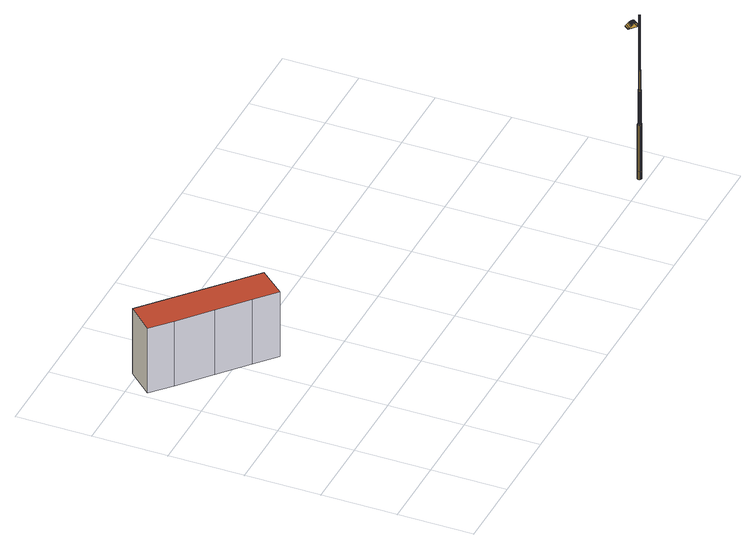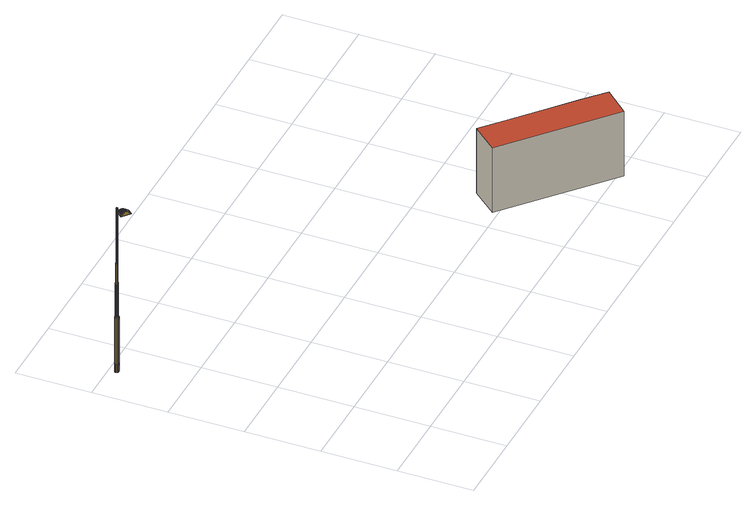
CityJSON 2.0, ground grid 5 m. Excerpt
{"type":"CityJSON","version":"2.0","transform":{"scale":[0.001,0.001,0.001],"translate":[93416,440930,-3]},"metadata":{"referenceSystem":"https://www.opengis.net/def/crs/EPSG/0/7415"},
"CityObjects":{
"building1":{"type":"Building","attributes":{"yearOfConstruction":1914,"hoogste_bouwlaag":2,"statusOmschr":"Pand in gebruik","aantalBouwlagen":4,"laagste_bouwlaag":1,"typeOmschr":"tussenpand","class":"Pand"},"address":[{"CountryName":"Nederland","LocalityName":"Rotterdam","ThoroughfareNumber":"219","ThoroughfareName":"Straatweg","PostalCode":"3054AG"}],"geometry":[{"type":"Solid","lod":"2","boundaries":[[[[0,1,2,3,4,5,6]],[[7,8,9,10,11,12,13]],[[7,13,1,0]],[[13,12,2,1]],[[12,11,3,2]],[[11,10,4,3]],[[5,4,10,9]],[[6,5,9,8]],[[8,7,0,6]]]],"semantics":{"surfaces":[{"type":"GroundSurface"},{"type":"RoofSurface"},{"type":"ClosureSurface"},{"type":"WallSurface"}],"values":[[0,1,2,2,2,2,3,3,3]]}}]},
"cityfurniture1":{"type":"CityFurniture","attributes":{"Lichtpunttype":"Straatverlichting","Brondatum":"12-06-2019","Buurt_nummer":"62","Masttype":"TRAMMAST LPH 10M","Lamptype":"CPO-TW 140W KL.728","Buurtnaam":"Hillegersberg Noord","Nummer":"13","Geplaatst_op":"02-12-2010","Wijknummer":"6","Nivo":"0","Datum_laatste_mutatie":"07-06-2019","Straatnaam":"Straatweg","Thema":"Lichtmasten","Beheerobject":"71935/OVL-013","Armatuurtype":"4767 ARM SGS 453 1X CPO-TW 140W K EB OC FG EVSA VLAK GLAS LS-6","Objecthoogte":"10","Klasse":"Verbindingsweg 2-zijdig","Wijknaam":"Hillegersberg-Schiebroek","class":"Paal","function":"Lichtmast"},"geometry":[{"type":"MultiSurface","lod":"2","boundaries":[[[14,15,16,17]],[[18,19,20,21]],[[22,23,24,25]],[[26,27,15,14]],[[28,29,30,31]],[[31,30,23,22]],[[17,16,19,18]],[[25,24,27,26]],[[32,22,25,33]],[[34,14,17,35]],[[36,37,38,39]],[[40,41,42,43]],[[44,45,46,47]],[[33,25,26,48]],[[49,50,37,36]],[[43,42,51,52]],[[48,26,14,34]],[[53,54,41,40]],[[55,18,21,56]],[[57,28,31,58]],[[59,60,45,44]],[[35,17,18,55]],[[58,31,22,32]],[[47,46,29,28]],[[61,62,60,59]],[[63,64,50,49]],[[52,51,64,63]],[[56,21,54,53]],[[37,65,66,38]],[[21,20,67,54]],[[68,69,70,71]],[[72,73,69,68]],[[42,74,75,51]],[[76,77,73,72]],[[78,79,77,76]],[[80,81,79,78]],[[64,82,83,50]],[[51,75,82,64]],[[50,83,65,37]],[[84,85,62,61]],[[71,70,85,84]],[[41,86,74,42]],[[38,66,81,80]],[[54,67,86,41]],[[87,88,89,90]],[[91,92,93,94]],[[95,96,97,98]],[[99,100,101,102]],[[103,104,105,106]],[[106,105,107,108]],[[94,93,109,110]],[[111,112,92,91]],[[113,114,115,116]],[[98,97,117,118]],[[108,107,88,87]],[[119,120,112,111]],[[121,122,120,119]],[[102,101,122,121]],[[118,117,100,99]],[[123,124,96,95]],[[116,115,124,123]],[[88,125,126,89]],[[104,127,128,105]],[[129,130,131,132]],[[92,133,134,93]],[[135,136,137,138]],[[139,140,127,104]],[[101,141,142,122]],[[138,137,143,144]],[[145,146,147,148]],[[105,128,149,107]],[[107,149,125,88]],[[112,150,133,92]],[[132,131,114,113]],[[148,147,136,135]],[[100,151,141,101]],[[93,134,152,109]],[[153,154,130,129]],[[144,143,154,153]],[[122,142,155,120]],[[110,109,140,139]],[[120,155,150,112]],[[89,126,146,145]],[[156,157,158,159]],[[160,161,162,163]],[[164,165,166,167]],[[168,169,157,156]],[[167,166,161,160]],[[170,171,172,173]],[[159,158,165,164]],[[174,175,176,177]],[[177,176,171,170]],[[163,162,178,179]],[[173,172,169,168]],[[180,156,159,181]],[[106,174,177,103]],[[179,178,182,183]],[[184,160,163,185]],[[183,182,186,187]],[[188,189,190,191]],[[191,190,192,193]],[[194,195,196,197]],[[197,196,198,199]],[[199,198,200,201]],[[201,200,202,203]],[[203,202,204,205]],[[206,164,167,207]],[[193,192,175,174]],[[181,159,164,206]],[[208,173,168,209]],[[210,211,212,213]],[[187,186,211,210]],[[213,212,214,215]],[[215,214,216,217]],[[217,216,195,194]],[[205,204,218,219]],[[220,170,173,208]],[[209,168,156,180]],[[207,167,160,184]],[[219,218,189,188]],[[103,177,170,220]],[[221,203,205,222]],[[223,197,199,224]],[[225,179,183,226]],[[227,210,213,228]],[[181,111,91,180]],[[229,194,197,223]],[[224,199,201,230]],[[108,193,174,106]],[[226,183,187,231]],[[231,187,210,227]],[[232,215,217,233]],[[228,213,215,232]],[[90,188,191,87]],[[230,201,203,221]],[[185,163,179,225]],[[222,205,219,234]],[[180,91,94,209]],[[87,191,193,108]],[[234,219,188,90]],[[233,217,194,229]],[[209,94,110,208]],[[228,116,123,227]],[[224,144,153,223]],[[222,148,135,221]],[[232,113,116,228]],[[185,99,102,184]],[[231,95,98,226]],[[233,132,113,232]],[[206,119,111,181]],[[207,121,119,206]],[[234,145,148,222]],[[184,102,121,207]],[[225,118,99,185]],[[208,110,139,220]],[[227,123,95,231]],[[230,138,144,224]],[[223,153,129,229]],[[226,98,118,225]],[[220,139,104,103]],[[221,135,138,230]],[[90,89,145,234]],[[192,190,189,218,204,202,200,198,196,195,216,214,212,211,186,182,178,162,161,166,165,158,157,169,172,171,176,175]],[[130,235,236,131]],[[137,237,238,143]],[[136,239,237,137]],[[126,240,241,146]],[[115,242,243,124]],[[127,244,245,128]],[[97,246,247,117]],[[109,152,248,140]],[[147,249,239,136]],[[154,250,235,130]],[[140,248,244,127]],[[131,236,251,114]],[[125,252,240,126]],[[117,247,151,100]],[[143,238,250,154]],[[146,241,249,147]],[[96,253,246,97]],[[124,243,253,96]],[[114,251,242,115]],[[238,43,52,250]],[[237,40,43,238]],[[250,52,63,235]],[[128,245,254,149]],[[242,39,255,243]],[[236,49,36,251]],[[239,53,40,237]],[[247,256,257,151]],[[149,254,252,125]],[[141,258,259,142]],[[243,255,260,253]],[[134,261,57,152]],[[151,257,258,141]],[[235,63,49,236]],[[133,262,261,134]],[[150,263,262,133]],[[246,264,256,247]],[[251,36,39,242]],[[253,260,264,246]],[[142,259,265,155]],[[155,265,263,150]],[[249,56,53,239]],[[152,57,58,248]],[[244,32,33,245]],[[39,38,80,255]],[[260,78,76,264]],[[245,33,48,254]],[[261,47,28,57]],[[256,72,68,257]],[[240,35,55,241]],[[265,61,59,263]],[[258,71,84,259]],[[254,48,34,252]],[[264,76,72,256]],[[241,55,56,249]],[[248,58,32,244]],[[262,44,47,261]],[[263,59,44,262]],[[259,84,61,265]],[[252,34,35,240]],[[257,68,71,258]],[[255,80,78,260]],[[266,267,268,269]],[[270,271,272,273]],[[274,275,276]],[[269,268,277,278]],[[279,280,281]],[[282,283,284,285]],[[274,286,287,288]],[[289,290,291,292]],[[273,272,293,294]],[[285,284,271,270]],[[281,295,279]],[[296,297,290,289]],[[294,293,298,299]],[[300,301,302,303]],[[292,291,281,280]],[[304,305,306,307]],[[307,306,308,309]],[[309,308,301,300]],[[276,288,274]],[[303,302,267,266]],[[299,298,297,296]],[[278,277,283,282]],[[310,311,312,313]],[[314,315,311,310]],[[316,317,318]],[[317,319,318]],[[317,320,319]],[[321,322,315,314]],[[323,324,312,311,315,322,325,326,327,328,329,330],[331,332,317,316,333,334]],[[317,332,335,320]],[[320,336,319]],[[320,324,323,336]],[[336,323,330,319]],[[313,312,324,320]],[[337,325,322,321]],[[338,302,301,339]],[[340,267,302,338]],[[341,277,268,342]],[[343,283,277,341]],[[342,268,267,340]],[[344,284,283,343]],[[345,346,347,348]],[[349,350,351,276]],[[352,353,350,349]],[[354,355,356,357]],[[358,359,360,361]],[[355,358,361,356]],[[362,354,357,363]],[[229,129,132,233]],[[364,365,366,367]],[[368,369,370,371]],[[369,364,367,370]],[[372,373,374,375]],[[376,377,378,379]],[[380,372,375,381]],[[382,383,384,385]],[[386,376,379,387]],[[388,362,363,389]],[[390,391,392,393]],[[377,390,393,378]],[[394,395,396,397]],[[383,386,387,384]],[[395,380,381,396]],[[398,399,400,401]],[[373,398,401,374]],[[402,394,397,403]],[[391,404,405,392]],[[399,388,389,400]],[[406,407,408,409]],[[410,406,409,411]],[[412,410,411,413]],[[414,415,416,417]],[[418,419,420,421]],[[419,422,423,420]],[[407,418,421,408]],[[424,425,426,427]],[[428,429,430,431]],[[432,433,434,435]],[[429,436,437,430]],[[438,439,440,441]],[[425,442,443,426]],[[444,445,446,447]],[[448,449,450,451]],[[422,432,435,423]],[[452,428,431,453]],[[449,424,427,450]],[[454,444,447,455]],[[433,448,451,434]],[[445,452,453,446]],[[439,456,457,440]],[[456,454,455,457]],[[458,459,460,461]],[[462,463,464,465]],[[466,467,468,469]],[[467,458,461,468]],[[470,414,417,471]],[[459,462,465,460]],[[463,470,471,464]],[[472,473,474,475]],[[476,477,478,479]],[[480,481,482,483]],[[473,484,485,474]],[[486,487,488,489]],[[477,490,491,478]],[[365,492,493,366]],[[481,466,469,482]],[[494,486,489,495]],[[496,472,475,497]],[[487,480,483,488]],[[492,498,499,493]],[[498,496,497,499]],[[500,476,479,501]],[[484,500,501,485]],[[502,290,297,503]],[[504,291,290,502]],[[505,281,291,504]],[[287,295,281,505]],[[506,507,508,509]],[[331,510,321]],[[511,512,513]],[[318,514,515]],[[516,517,333,316]],[[517,516,507,506]],[[334,333,510]],[[316,318,515]],[[507,516,316,317]],[[313,320,335,331]],[[331,334,510]],[[321,314,310]],[[515,510,333,316]],[[331,310,313]],[[510,337,321]],[[511,513,331,334,506,509,518]],[[331,321,310]],[[519,520,353,352]],[[521,522,523,524]],[[525,305,526,527]],[[524,523,520,519]],[[527,526,522,521]],[[528,306,305,525]],[[339,301,308,529]],[[529,308,306,528]],[[530,531,532,533]],[[534,535,536,537]],[[538,539,540,541]],[[542,543,544,545]],[[546,547,548,549]],[[550,546,549,551]],[[552,553,554,555]],[[556,550,551,557]],[[539,556,557,540]],[[535,558,559,536]],[[543,530,533,544]],[[531,534,537,532]],[[560,542,545,561]],[[547,560,561,548]],[[562,552,555,563]],[[564,565,566,567]],[[568,562,563,569]],[[570,571,572,573]],[[574,575,576,577]],[[578,579,580,581]],[[571,564,567,572]],[[582,583,584,585]],[[586,568,569,587]],[[588,589,590,591]],[[589,582,585,590]],[[575,586,587,576]],[[592,574,577,593]],[[436,588,591,437]],[[579,592,593,580]],[[565,578,581,566]],[[594,595,596,597]],[[598,599,600,601]],[[602,603,604,605]],[[599,606,607,600]],[[608,609,610,611]],[[609,612,613,610]],[[614,594,597,615]],[[603,608,611,604]],[[612,616,617,613]],[[616,614,615,617]],[[618,602,605,619]],[[620,621,622,623]],[[624,620,623,625]],[[626,618,619,627]],[[606,626,627,607]],[[510,326,325,337]],[[514,328,327,515]],[[628,351,629]],[[629,351,350,630]],[[631,520,523,632]],[[279,633,628,295]],[[515,327,326,510]],[[629,633,628]],[[319,330,329,318]],[[634,635,522]],[[318,329,328,514]],[[526,305,304]],[[636,353,520,631]],[[630,350,353,636]],[[522,526,634]],[[304,634,526]],[[632,523,522,635]],[[274,637,275]],[[638,505,504,639]],[[287,505,638]],[[638,286,287]],[[503,297,298,640]],[[640,298,293,641]],[[642,272,271,643]],[[643,271,284,344]],[[641,293,272,642]],[[644,382,385,645]],[[646,647,648,649]],[[650,651,652,653]],[[654,655,656,657]],[[647,658,659,648]],[[651,646,649,652]],[[658,644,645,659]],[[660,661,662,663]],[[664,665,666,667]],[[508,668,518,509]],[[669,654,657,670]],[[671,669,670,672]],[[673,664,667,674]],[[506,334,333,517]],[[665,675,676,666]],[[677,660,663,678]],[[679,680,681,682]],[[680,673,674,681]],[[661,679,682,662]],[[675,683,684,676]],[[668,512,518]],[[683,671,672,684]],[[508,507,317,332,335,685,512,668]],[[511,518,512]],[[685,513,512]],[[513,685,331]],[[335,331,685]],[[686,528,525,687]],[[688,342,340,689]],[[690,529,528,686]],[[691,341,342,688]],[[692,343,341,691]],[[693,519,352,694]],[[695,524,519,693]],[[696,643,344,637]],[[697,642,643,696]],[[698,502,503,699]],[[700,640,641,701]],[[639,504,502,698]],[[694,352,349,702]],[[703,338,339,704]],[[689,340,338,703]],[[701,641,642,697]],[[687,525,527,705]],[[702,349,276,275]],[[705,527,521,706]],[[706,521,524,695]],[[637,344,343,692]],[[704,339,529,690]],[[699,503,640,700]],[[633,629,285]],[[285,270,273,294,299,296,289,292,280,633]],[[707,708,709,710]],[[710,709,346,345]],[[711,712,708,707]],[[348,713,714,711,707,710,345]],[[715,716,717,718]],[[719,720,721,722]],[[714,723,712,711]],[[713,724,723,714]],[[724,347,346,709,708,712,723]],[[725,726,727,728]],[[720,729,730,721]],[[348,347,724,713]],[[731,732,733,734]],[[735,715,718,736]],[[621,719,722,622]],[[732,725,728,733]],[[726,737,738,727]],[[729,731,734,730]],[[737,735,736,738]],[[276,351,628,288]],[[635,304,307,309,300,303,266,269,278,282,285,629,630,636,631,632]],[[635,634,304]],[[274,286,638]],[[638,639,698,699,700,701,697,696,637,274]],[[633,280,279]],[[705,706,695,693,694,702,275,637,692,691,688,689,703,704,690,686,687]]]}]}
},
"vertices":[
[7040,12940,865],[5662,14149,865],[3779,15780,865],[1740,17547,865],[440,18730,865],[1920,20370,865],[8470,14620,865],[7040,12940,5639],[8470,14620,5639],[1920,20370,5639],[440,18730,5639],[1740,17547,5639],[3779,15780,5639],[5662,14149,5639],
[32242,531,1460],[32242,531,860],[32237,499,860],[32237,499,1460],[32240,468,1460],[32240,468,860],[32249,438,860],[32249,438,1460],[32297,612,1460],[32297,612,860],[32272,590,860],[32272,590,1460],[32254,562,1460],[32254,562,860],[32354,637,1460],[32354,637,860],[32324,627,860],[32324,627,1460],[32297,612,4860],[32272,590,4860],[32242,531,4860],[32237,499,4860],[32439,363,4860],[32439,363,1460],[32467,380,1460],[32467,380,4860],[32287,386,4860],[32287,386,1460],[32314,368,1460],[32314,368,4860],[32418,635,1460],[32418,635,860],[32386,639,860],[32386,639,1460],[32254,562,4860],[32409,354,4860],[32409,354,1460],[32346,356,1460],[32346,356,4860],[32265,410,4860],[32265,410,1460],[32240,468,4860],[32249,438,4860],[32354,637,4860],[32324,627,4860],[32448,623,1460],[32448,623,860],[32476,604,1460],[32476,604,860],[32377,351,4860],[32377,351,1460],[32439,363,860],[32467,380,860],[32265,410,860],[32523,523,1460],[32523,523,860],[32513,553,860],[32513,553,1460],[32525,491,1460],[32525,491,860],[32314,368,860],[32346,356,860],[32521,459,1460],[32521,459,860],[32509,428,1460],[32509,428,860],[32490,401,1460],[32490,401,860],[32377,351,860],[32409,354,860],[32498,580,1460],[32498,580,860],[32287,386,860],[32305,516,8860],[32305,516,7460],[32302,499,7460],[32302,499,8860],[32397,570,7460],[32406,601,7360],[32383,605,7360],[32380,573,7460],[32445,462,7460],[32475,446,7360],[32484,470,7360],[32451,478,7460],[32453,511,7460],[32485,518,7360],[32478,540,7360],[32448,528,7460],[32334,558,8860],[32334,558,7460],[32321,546,7460],[32321,546,8860],[32311,532,7460],[32311,532,8860],[32359,603,7360],[32364,571,7460],[32414,564,7460],[32430,592,7360],[32409,428,7460],[32423,398,7360],[32443,409,7360],[32423,436,7460],[32487,494,7360],[32454,495,7460],[32428,554,7460],[32450,579,7360],[32439,541,7460],[32467,561,7360],[32436,448,7460],[32461,425,7360],[32275,524,7360],[32272,500,7360],[32315,583,7360],[32298,568,7360],[32376,421,7460],[32376,388,7360],[32400,391,7360],[32393,422,7460],[32406,601,4960],[32383,605,4960],[32317,452,7460],[32292,433,7360],[32309,415,7360],[32329,440,7460],[32348,566,7460],[32336,595,7360],[32478,540,4960],[32467,561,4960],[32329,400,7360],[32343,430,7460],[32304,483,7460],[32273,476,7360],[32281,454,7360],[32309,466,7460],[32284,547,7360],[32430,592,4960],[32485,518,4960],[32359,603,4960],[32360,424,7460],[32352,391,7360],[32450,579,4960],[32392,552,8910],[32392,552,12910],[32405,548,12910],[32405,548,8910],[32431,520,8910],[32431,520,12910],[32435,507,12910],[32435,507,8910],[32416,540,8910],[32416,540,12910],[32425,531,12910],[32425,531,8910],[32380,554,8910],[32380,554,12910],[32355,549,8910],[32355,549,12910],[32368,553,12910],[32368,553,8910],[32335,535,8910],[32335,535,12910],[32344,544,12910],[32344,544,8910],[32436,495,12910],[32436,495,8910],[32397,570,8860],[32414,564,8860],[32434,483,12910],[32434,483,8910],[32448,528,8860],[32453,511,8860],[32429,470,12910],[32429,470,8910],[32321,499,8910],[32321,499,12910],[32323,511,12910],[32323,511,8910],[32328,524,12910],[32328,524,8910],[32377,440,8910],[32377,440,12910],[32364,441,12910],[32364,441,8910],[32352,446,12910],[32352,446,8910],[32341,453,12910],[32341,453,8910],[32331,463,12910],[32331,463,8910],[32326,473,12910],[32326,473,8910],[32428,554,8860],[32439,541,8860],[32364,571,8860],[32380,573,8860],[32422,459,8910],[32422,459,12910],[32412,450,12910],[32412,450,8910],[32402,444,12910],[32402,444,8910],[32389,441,12910],[32389,441,8910],[32321,486,12910],[32321,486,8910],[32348,566,8860],[32317,452,8860],[32309,466,8860],[32360,424,8860],[32343,430,8860],[32454,495,8860],[32451,478,8860],[32436,448,8860],[32423,436,8860],[32376,421,8860],[32329,440,8860],[32445,462,8860],[32409,428,8860],[32393,422,8860],[32304,483,8860],[32376,388,4960],[32400,391,4960],[32309,415,4960],[32329,400,4960],[32292,433,4960],[32272,500,4960],[32273,476,4960],[32443,409,4960],[32461,425,4960],[32315,583,4960],[32298,568,4960],[32484,470,4960],[32487,494,4960],[32336,595,4960],[32281,454,4960],[32352,391,4960],[32423,398,4960],[32275,524,4960],[32475,446,4960],[32284,547,4960],[32490,401,4860],[32525,491,4860],[32523,523,4860],[32513,553,4860],[32498,580,4860],[32509,428,4860],[32386,639,4860],[32418,635,4860],[32448,623,4860],[32521,459,4860],[32476,604,4860],[31983,527,12572],[31989,534,12577],[31968,550,12585],[31962,543,12579],[31858,623,12575],[31858,636,12581],[31826,661,12566],[31827,647,12561],[32326,773,12321],[32325,774,12332],[32325,761,12324],[31945,569,12590],[31940,561,12584],[31551,856,12321],[31563,846,12342],[31549,870,12336],[31914,580,12585],[31918,590,12591],[31889,612,12589],[31887,601,12583],[31802,1180,12321],[31774,1188,12321],[32326,760,12321],[31700,744,12473],[31693,762,12474],[31614,821,12402],[31626,799,12406],[31792,686,12547],[31795,671,12543],[31535,880,12321],[31731,721,12498],[31725,738,12500],[31758,712,12525],[31762,696,12522],[32014,502,12551],[32022,508,12555],[32008,520,12567],[32000,513,12562],[32042,479,12512],[32053,483,12514],[32044,491,12529],[32034,486,12526],[32034,499,12543],[32025,493,12539],[31776,1204,12323],[31776,1204,12316],[31763,1197,12316],[31763,1197,12323],[31791,1200,12323],[31791,1200,12316],[32031,567,12316],[31898,613,12316],[32066,443,12323],[31529,860,12323],[31525,888,12323],[32329,783,12323],[32329,783,12316],[31520,874,12316],[31525,888,12316],[32337,770,12316],[32332,755,12316],[32094,447,12316],[32081,439,12316],[32066,443,12316],[31529,860,12316],[31796,1157,12316],[31571,866,12316],[32201,786,12316],[32123,904,12316],[31570,867,12316],[31520,874,12323],[32337,770,12323],[32241,821,12567],[32257,810,12555],[32223,835,12577],[32178,870,12590],[32202,851,12585],[32151,890,12591],[32122,912,12589],[32128,859,12427],[31944,621,12427],[31939,626,12443],[32122,863,12443],[32325,761,12327],[32086,453,12327],[32086,453,12324],[32318,765,12408],[32081,459,12408],[31969,715,12590],[31938,738,12582],[31933,732,12582],[31964,708,12590],[31906,764,12567],[31873,790,12549],[31868,783,12549],[31901,758,12567],[31998,693,12592],[31993,686,12592],[32134,608,12530],[32124,615,12544],[32119,609,12544],[32129,601,12530],[32151,594,12499],[32143,600,12515],[32138,594,12515],[32146,588,12499],[32103,611,12556],[32087,623,12568],[32083,616,12568],[32098,605,12556],[31988,680,12592],[31959,702,12590],[31954,696,12590],[31983,674,12592],[32115,602,12544],[32110,596,12544],[32059,624,12578],[32038,640,12586],[32033,634,12586],[32055,618,12578],[32015,659,12591],[32010,653,12591],[32025,672,12591],[32020,666,12591],[31928,726,12582],[31896,751,12567],[31891,745,12567],[31923,719,12582],[32133,588,12515],[32124,595,12530],[32119,589,12530],[32128,582,12515],[32069,637,12578],[32048,653,12586],[32043,647,12586],[32064,630,12578],[32142,582,12499],[32137,575,12499],[31863,777,12549],[31858,770,12549],[32153,633,12530],[32144,640,12544],[32139,634,12544],[32148,627,12530],[32163,626,12515],[32158,619,12515],[32171,620,12499],[32166,613,12499],[31925,789,12567],[31892,815,12549],[31887,809,12549],[31921,783,12567],[32133,649,12556],[32117,660,12568],[32112,655,12568],[32128,642,12556],[32098,675,12578],[32093,669,12578],[31968,776,12582],[31935,802,12567],[31930,796,12567],[31962,770,12582],[32097,716,12586],[32073,736,12591],[32068,729,12591],[32092,710,12586],[32077,691,12586],[32054,710,12591],[32049,704,12591],[32072,685,12586],[32047,756,12592],[32042,749,12592],[32191,644,12499],[32182,651,12515],[32177,645,12515],[32186,638,12499],[31902,827,12549],[31898,821,12549],[32152,674,12556],[32137,686,12568],[32132,679,12568],[32147,668,12556],[32027,730,12592],[31998,753,12590],[31993,746,12590],[32023,724,12592],[32119,700,12578],[32114,693,12578],[32163,666,12544],[32158,659,12544],[32173,658,12530],[32169,651,12530],[32067,679,12586],[32044,698,12591],[32039,691,12591],[32062,672,12586],[32018,718,12592],[31988,740,12590],[31983,734,12590],[32013,711,12592],[32107,648,12568],[32089,662,12578],[32084,656,12578],[32102,642,12568],[31957,764,12582],[31952,757,12582],[32057,666,12586],[32034,685,12591],[32029,679,12591],[32053,660,12586],[31948,751,12582],[31916,777,12567],[31911,770,12567],[31943,745,12582],[32134,628,12544],[32123,636,12556],[32117,630,12556],[32129,621,12544],[32007,706,12592],[32002,699,12592],[32153,613,12515],[32143,620,12530],[32139,614,12530],[32148,607,12515],[31882,802,12549],[31877,796,12549],[32112,624,12556],[32107,618,12556],[32161,607,12499],[32156,601,12499],[32079,649,12578],[32074,643,12578],[32097,636,12568],[32092,629,12568],[31979,727,12590],[31974,721,12590],[31928,1065,12474],[31960,1040,12500],[31851,1127,12402],[31787,1178,12336],[32117,909,12479],[31891,618,12479],[31714,756,12460],[31939,1047,12460],[32332,755,12323],[31858,1109,12386],[31627,824,12380],[31830,1131,12356],[32081,439,12323],[32094,447,12323],[32025,571,12479],[32196,791,12479],[31900,1077,12425],[32314,767,12435],[32078,462,12435],[32303,775,12480],[32067,471,12480],[32073,466,12459],[32310,770,12459],[32287,786,12514],[32061,477,12498],[32295,780,12498],[32278,793,12529],[32268,800,12543],[32066,781,12592],[32038,803,12590],[32033,797,12590],[32061,775,12592],[32007,827,12582],[31975,852,12567],[31970,846,12567],[32002,820,12582],[32210,670,12499],[32202,677,12515],[32197,670,12515],[32205,664,12499],[32117,742,12586],[32093,761,12591],[32088,755,12591],[32112,735,12586],[32171,700,12556],[32156,711,12568],[32151,705,12568],[32167,693,12556],[32183,691,12544],[32178,684,12544],[31965,840,12567],[31932,865,12549],[31927,859,12549],[31960,833,12567],[32193,683,12530],[32188,677,12530],[31941,878,12549],[31936,872,12549],[32138,725,12578],[32133,719,12578],[31997,814,12582],[31992,808,12582],[32183,671,12530],[32174,678,12544],[32169,671,12544],[32178,664,12530],[32028,790,12590],[32023,784,12590],[32201,657,12499],[32192,664,12515],[32187,658,12515],[32196,651,12499],[32107,729,12586],[32083,748,12591],[32078,742,12591],[32102,722,12586],[32162,687,12556],[32147,698,12568],[32142,692,12568],[32157,681,12556],[31955,827,12567],[31922,853,12549],[31917,846,12549],[31950,821,12567],[32057,768,12592],[32052,762,12592],[32018,778,12590],[31987,801,12582],[31982,795,12582],[32013,771,12590],[32128,712,12578],[32123,706,12578],[31984,865,12567],[31951,891,12549],[31946,884,12549],[31980,859,12567],[32220,683,12499],[32211,689,12515],[32206,683,12515],[32215,676,12499],[32166,724,12568],[32148,738,12578],[32143,732,12578],[32161,718,12568],[32203,696,12530],[32198,690,12530],[32126,754,12586],[32103,773,12591],[32098,767,12591],[32121,748,12586],[32076,794,12592],[32071,788,12592],[32016,839,12582],[32012,833,12582],[32047,816,12590],[32043,809,12590],[32181,712,12556],[32176,706,12556],[32221,702,12515],[32212,709,12530],[32207,702,12530],[32216,696,12515],[32230,695,12499],[32225,689,12499],[32193,703,12544],[32188,697,12544],[32087,452,12321],[32075,450,12332],[32074,451,12334],[32067,459,12437],[32062,462,12459],[32075,450,12321],[32051,472,12495],[32057,467,12479],[32069,456,12411],[32132,917,12583],[31815,1170,12342],[31875,1121,12406],[31992,1014,12525],[32026,988,12547],[32059,961,12566],[32092,937,12581],[32078,610,12568],[32073,604,12568],[32114,582,12530],[32105,589,12544],[32100,583,12544],[32109,576,12530],[32132,569,12499],[32123,575,12515],[32118,569,12515],[32127,562,12499],[31945,815,12567],[31912,840,12549],[31907,833,12549],[31940,809,12567],[32093,599,12556],[32088,592,12556],[32172,638,12515],[32163,646,12530],[32158,639,12530],[32168,632,12515],[32108,688,12578],[32087,703,12586],[32083,697,12586],[32103,681,12578],[31674,787,12425],[31978,789,12582],[31973,782,12582],[32009,765,12590],[32004,759,12590],[32127,673,12568],[32122,667,12568],[32063,723,12591],[32059,717,12591],[32181,632,12499],[32176,626,12499],[32153,653,12544],[32142,662,12556],[32137,655,12556],[32148,647,12544],[32037,743,12592],[32032,737,12592],[31601,843,12352],[32280,804,12526],[32289,797,12512],[32208,859,12579],[32228,844,12572],[32271,811,12539],[32185,877,12584],[32159,896,12585],[32315,779,12437],[32319,777,12411],[32310,782,12459],[32104,940,12575],[32073,964,12561],[31948,1063,12473],[31978,1039,12498],[32009,1014,12522],[32041,990,12543],[32325,774,12334],[32245,831,12562],[32260,819,12551],[32297,791,12496],[32305,787,12479],[32152,839,12434],[31968,602,12434],[31957,610,12423],[32141,848,12423],[32152,839,12452],[31968,602,12452],[32128,859,12459],[32141,848,12462],[31994,878,12567],[31961,903,12549],[31956,897,12549],[31989,872,12567],[32203,716,12544],[32191,725,12556],[32186,719,12556],[32198,710,12544],[31957,610,12462],[31944,621,12459],[32113,786,12591],[32086,807,12592],[32081,800,12592],[32108,780,12591],[32176,737,12568],[32171,730,12568],[32157,751,12578],[32136,767,12586],[32131,761,12586],[32153,744,12578],[32026,852,12582],[32021,846,12582],[32057,828,12590],[32052,822,12590]
]}
